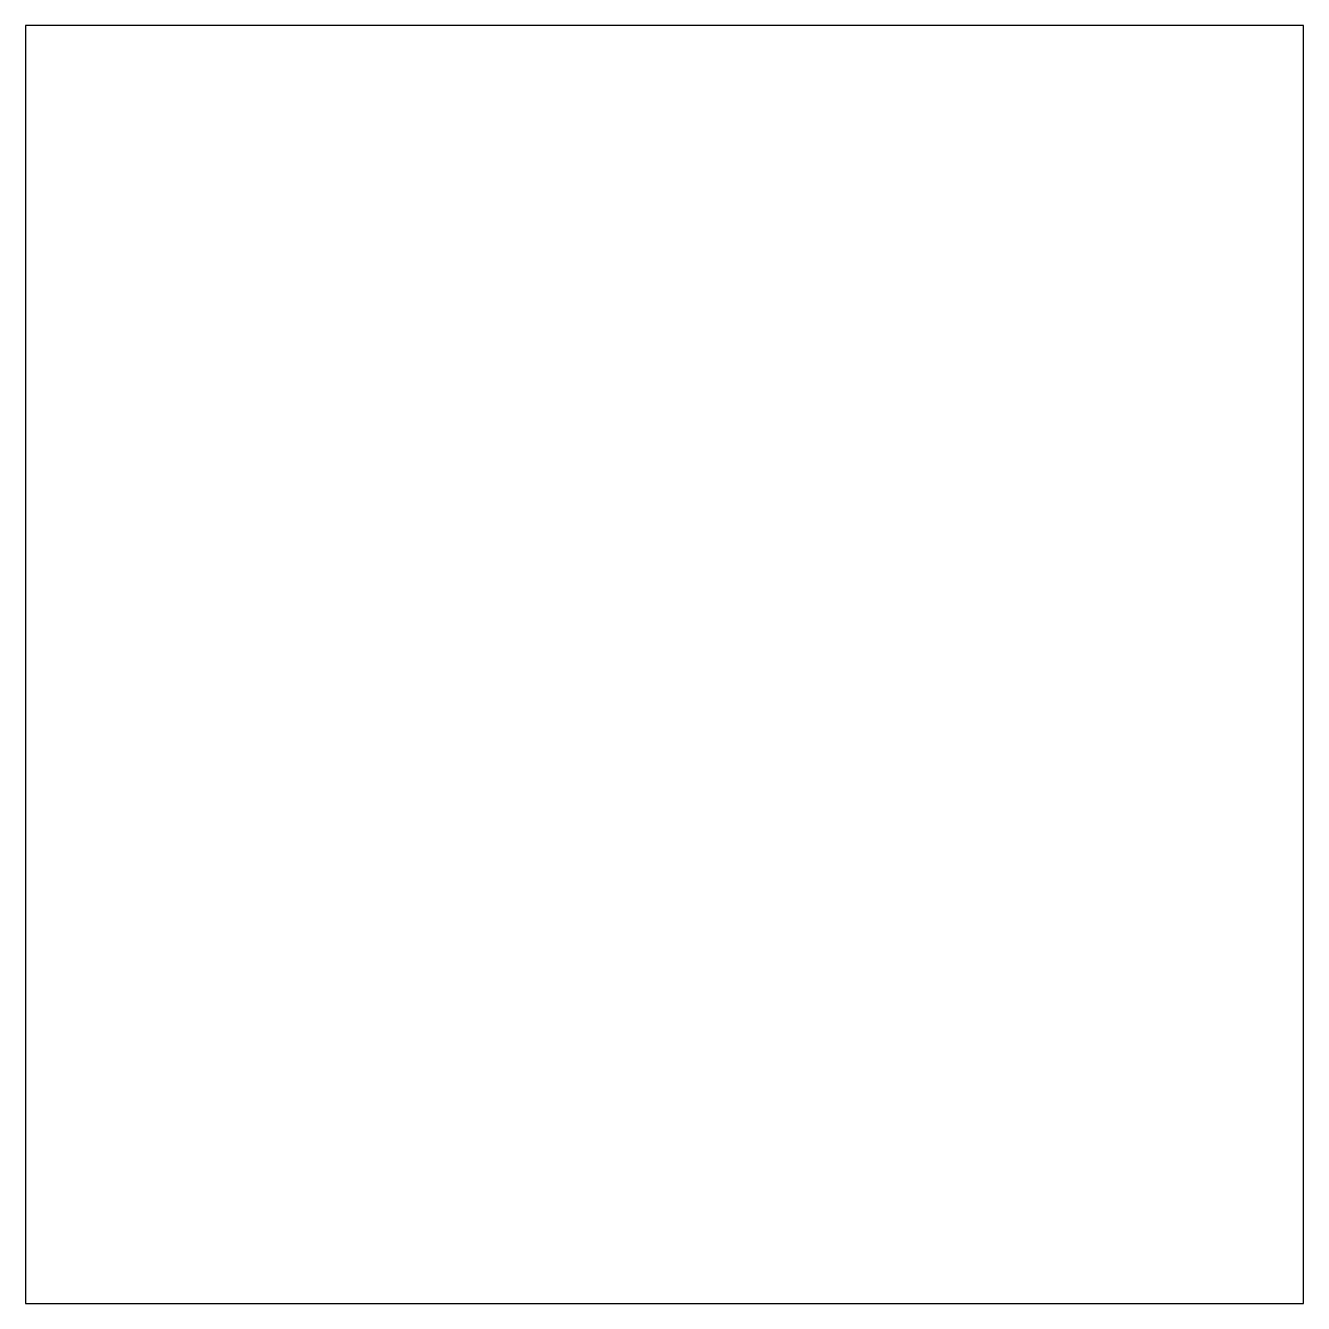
# Model space of a CAD drawing. Extents: x 0 to 10, y 0 to 10.
import ezdxf

# ---------------------------------------------------------------- set-up
doc = ezdxf.new("R2010")
doc.units = 0
doc.header["$MEASUREMENT"] = 0
doc.layers.add('DEFAULT', color=18, linetype='CONTINUOUS')

msp = doc.modelspace()

# ---------------------------------------------------------------- linework, layer by layer
at = {"layer": 'DEFAULT'}
msp.add_lwpolyline([(0, 0), (10, 0), (10, 10), (0, 10)], close=True, dxfattribs=at)

doc.saveas('drawing.dxf')
